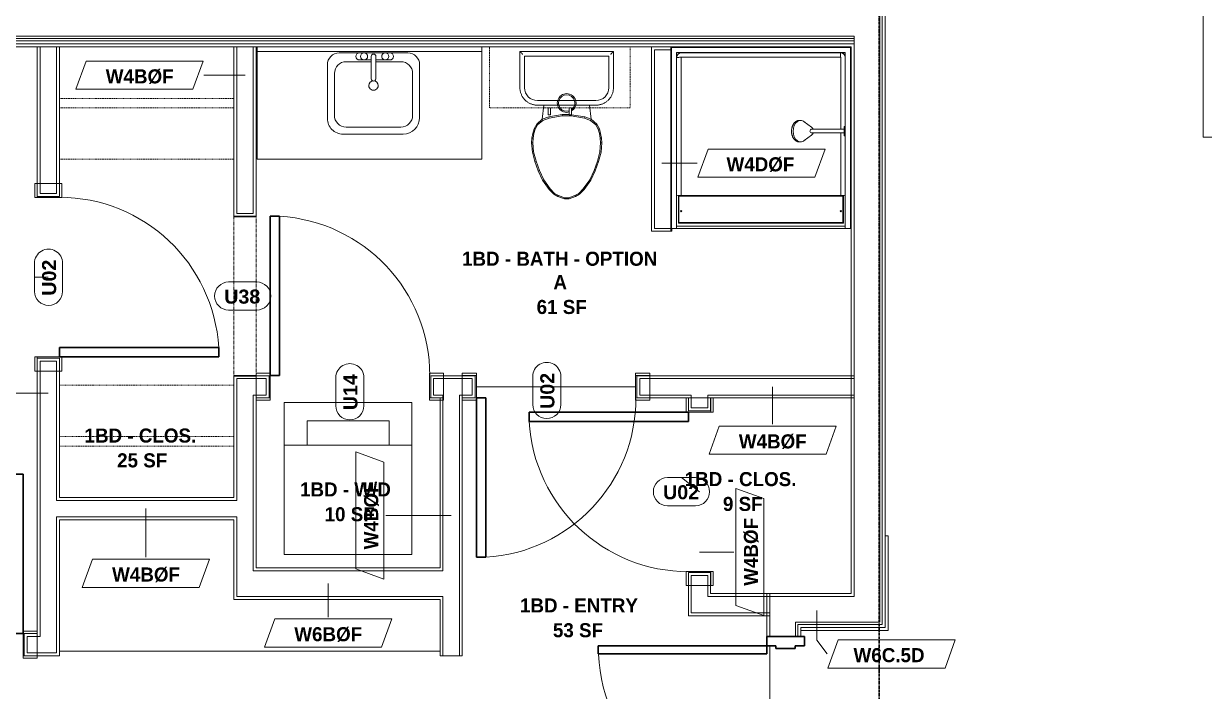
# Model space of a CAD drawing. Header units: inches. Extents: x -4058 to -1781, y 9814 to 12264.
# Drawn here: x -3663.9 to -3411.7, y 10696.2 to 10838.7 of the extents above; entities that cross this region are included whole.
import ezdxf

# ---------------------------------------------------------------- set-up
doc = ezdxf.new("R2010")
doc.units = ezdxf.units.IN
doc.header["$MEASUREMENT"] = 0
for name, pattern in [('Dash', [0.25, 0.125, -0.125]), ('Grid Line 1_2_', [0.875, 0.5, -0.125, 0.125, -0.125]), ('Overhead', [0.15625, 0.09375, -0.0625])]:
    doc.linetypes.add(name, pattern=pattern)
for name, color, linetype, lineweight in [('0-1', 7, 'Continuous', 5), ('0-2', 7, 'Continuous', 9), ('A-AREA-IDEN', 2, 'Continuous', 9), ('A-DETL-GENF', 92, 'Overhead', 9), ('A-DETL-MEDM', 33, 'Continuous', 30), ('A-DOOR-1', 7, 'Continuous', 9), ('A-DOOR-2', 10, 'Continuous', 30), ('A-DOOR-3', 31, 'Continuous', 9), ('A-DOOR-4', 31, 'Continuous', 30), ('A-DOOR-FRAM-2', 10, 'Continuous', 30), ('A-DOOR-IDEN', 31, 'Continuous', 9), ('A-FLOR-1', 7, 'Continuous', 9), ('A-FLOR-2', 192, 'Continuous', 9), ('A-WALL', 113, 'Continuous', 18), ('A-WALL-2', 250, 'Continuous', 18), ('A-WALL-3', 113, 'Continuous', 9), ('A-WALL-IDEN', 211, 'Continuous', 9), ('I-WALL-1', 7, 'Continuous', 9), ('P-SANR-FIXT', 6, 'Continuous', 9), ('Q-CASE', 31, 'Continuous', 9), ('Q-CASE-3', 31, 'Dash', 9), ('Q-CASE-HDLN', 31, 'Dash', 9), ('S-GRID-1', 1, 'Grid Line 1_2_', 30)]:
    doc.layers.add(name, color=color, linetype=linetype, lineweight=lineweight)
doc.styles.add('Arial_B', font='arialbd.ttf', dxfattribs={"height": 3})
doc.styles.add('Century Gothic_B_1', font='GOTHICB.TTF', dxfattribs={"height": 3})

# ---------------------------------------------------------------- blocks, each defined once
blk = doc.blocks.new('CTR - 1st Phase - Shell_rvt-1-UNIT PLANS - 1ST FLOOR')
at = {"layer": 'A-FLOR-1'}
for p, q in [((-3412.17, 10814.49), (-3412.17, 11122)), ((-3410.3, 10814.49), (-3412.17, 10814.49))]:
    blk.add_line(p, q, dxfattribs=at)
blk = doc.blocks.new('HOLLOW METAL - UNIT DOOR-2191978-UNIT PLANS - 1ST FLOOR')
at = {"layer": 'A-DOOR-1'}
blk.add_arc((18, 3.875), 36, 90, 180, dxfattribs=at)
at = {"layer": 'A-DOOR-2'}
for p, q in [((18, 39.875), (16.25, 39.875)), ((16.25, 39.875), (16.25, 3.875)), ((18, 3.875), (18, 39.875)), ((16.25, 3.875), (18, 3.875))]:
    blk.add_line(p, q, dxfattribs=at)
at = {"layer": 'A-DOOR-FRAM-2'}
for p, q in [((-18, 3.875), (-20, 3.875)), ((-20, 3.875), (-20, -4.125)), ((-18, 1.9375), (-18, 3.875)), ((18, 3.875), (18, 1.9375)), ((20, 3.875), (18, 3.875)), ((20, -4.125), (20, 3.875)), ((-17.375, 1.9375), (-18, 1.9375)), ((-17.375, -2.1875), (-17.375, 1.9375)), ((18, 1.9375), (17.375, 1.9375)), ((17.375, 1.9375), (17.375, -2.1875)), ((-18, -4.125), (-18, -2.1875)), ((-18, -2.1875), (-17.375, -2.1875)), ((17.375, -2.1875), (18, -2.1875)), ((18, -2.1875), (18, -4.125)), ((-20, -4.125), (-18, -4.125)), ((18, -4.125), (20, -4.125))]:
    blk.add_line(p, q, dxfattribs=at)
blk = doc.blocks.new('CTR - 1st Phase - Common Walls_rvt-1-UNIT PLANS - 1ST FLOOR')
at = {"layer": 'A-WALL-2'}
for p, q in [((-3481.17, 10959.31), (-3481.17, 10717.06)), ((-3480.67, 10959.31), (-3480.67, 10717.06)), ((-3487.3, 10836), (-3823.82, 10836)), ((-3487.3, 10835.5), (-3823.82, 10835.5)), ((-3487.3, 10836), (-3486.67, 10836)), ((-3487.3, 10835.5), (-3486.67, 10835.5)), ((-3486.67, 10836), (-3486.67, 10835.5)), ((-3486.67, 10836), (-3486.67, 10835.5)), ((-3486.67, 10835.5), (-3486.67, 10835)), ((-3486.67, 10835.5), (-3486.67, 10835)), ((-3487.3, 10835), (-3823.82, 10835)), ((-3487.3, 10834.38), (-3823.82, 10834.38)), ((-3487.3, 10835), (-3486.67, 10835)), ((-3487.3, 10834.38), (-3486.67, 10834.38)), ((-3486.67, 10835), (-3486.67, 10834.38)), ((-3486.67, 10835), (-3486.67, 10834.38)), ((-3486.67, 10834.38), (-3486.67, 10717.06)), ((-3486.67, 10717.06), (-3486.67, 10716.44)), ((-3481.17, 10717.06), (-3481.17, 10716.44)), ((-3480.67, 10717.06), (-3480.67, 10710.94)), ((-3504.67, 10716.44), (-3486.67, 10716.44)), ((-3504.67, 10710.94), (-3504.67, 10716.44)), ((-3481.17, 10716.44), (-3481.17, 10710.94)), ((-3504.67, 10709.81), (-3504.67, 10710.94)), ((-3504.67, 10709.81), (-3504.67, 10707.94)), ((-3499.17, 10710.94), (-3481.17, 10710.94)), ((-3499.17, 10710.44), (-3499.17, 10710.94)), ((-3499.17, 10709.81), (-3499.17, 10710.44)), ((-3499.17, 10709.81), (-3499.17, 10707.94)), ((-3498.67, 10710.44), (-3480.67, 10710.44)), ((-3498.67, 10709.81), (-3498.67, 10710.44)), ((-3498.67, 10709.81), (-3498.67, 10707.94)), ((-3480.67, 10710.94), (-3480.67, 10710.44))]:
    blk.add_line(p, q, dxfattribs=at)
at = {"layer": 'I-WALL-1'}
for p, q in [((-3480.05, 10717.06), (-3480.05, 10959.31)), ((-3823.82, 10833.75), (-3525.8, 10833.75)), ((-3487.3, 10795), (-3487.3, 10717.06)), ((-3479.42, 10729.41), (-3480.05, 10729.41)), ((-3480.05, 10729.41), (-3480.05, 10709.81)), ((-3479.42, 10709.81), (-3479.42, 10729.41)), ((-3487.3, 10717.06), (-3505.3, 10717.06)), ((-3505.3, 10717.06), (-3505.3, 10716.44)), ((-3480.05, 10710.44), (-3480.05, 10717.06)), ((-3505.3, 10716.44), (-3505.3, 10709.81)), ((-3505.3, 10709.81), (-3505.3, 10707.94)), ((-3498.05, 10709.81), (-3480.05, 10709.81)), ((-3498.05, 10707.94), (-3498.05, 10709.81)), ((-3480.05, 10709.81), (-3498.05, 10709.81)), ((-3498.05, 10709.81), (-3498.05, 10709.19)), ((-3498.05, 10709.19), (-3479.42, 10709.19)), ((-3480.05, 10709.81), (-3480.05, 10710.44)), ((-3479.42, 10709.19), (-3479.42, 10709.81))]:
    blk.add_line(p, q, dxfattribs=at)
at = {"layer": '0-2', "rotation": 89.99999999998808}
blk.add_blockref('HOLLOW METAL - UNIT DOOR-2191978-UNIT PLANS - 1ST FLOOR', (-3501.42, 10687.94), dxfattribs=at)
blk = doc.blocks.new('CTR - 1st Phase - Structure_rvt-1-UNIT PLANS - 1ST FLOOR')
at = {"layer": 'S-GRID-1'}
blk.add_line((-3481.32, 9814.03), (-3481.32, 12247.5), dxfattribs=at)
blk = doc.blocks.new('SWING - SINGLE - FLUSH - SWING - FLUSH - 2-10 x 6-8 - PRIVACY-4346067-UNIT PLANS - 1ST FLOOR')
at = {"layer": 'A-DOOR-3'}
for p, q in [((-17, 2.87), (-20, 2.87)), ((-20, 2.87), (-20, -2.38)), ((-17, -2.38), (-17, 2.87)), ((20, 2.87), (17, 2.87)), ((17, 2.87), (17, -2.38)), ((20, -2.38), (20, 2.87)), ((-20, -2.38), (-17, -2.38)), ((-17, -2.38), (-20, -2.38)), ((-20, -2.38), (-20, -2.88)), ((-17, -2.88), (-17, -2.38)), ((17, -2.38), (20, -2.38)), ((20, -2.38), (17, -2.38)), ((17, -2.38), (17, -2.88)), ((20, -2.88), (20, -2.38)), ((-20, -2.88), (-17, -2.88)), ((17, -2.88), (20, -2.88))]:
    blk.add_line(p, q, dxfattribs=at)
blk.add_arc((17, 2.37), 34.07, 93.3657, 180, dxfattribs=at)
at = {"layer": 'A-DOOR-4'}
for p, q in [((15, 2.37), (15, 36.38)), ((17, 36.38), (15, 36.38)), ((17, 2.37), (17, 36.38)), ((17, 2.37), (15, 2.37))]:
    blk.add_line(p, q, dxfattribs=at)
blk = doc.blocks.new('OD_CW_Closet - OD_CW_Closet-3890320-UNIT PLANS - 1ST FLOOR')
at = {"layer": 'Q-CASE-HDLN'}
for p, q in [((0.74, -24), (0.74, 0)), ((0.74, 0), (37.99, 0)), ((37.99, 0), (37.99, -24)), ((0.74, -11), (37.99, -11)), ((0.74, -13), (37.99, -13)), ((37.99, -24), (0.74, -24))]:
    blk.add_line(p, q, dxfattribs=at)
blk = doc.blocks.new('SWING - SINGLE - FLUSH - SWING - FLUSH - 2-10 x 6-8 - PRIVACY-4346066-UNIT PLANS - 1ST FLOOR')
at = {"layer": 'A-DOOR-3'}
for p, q in [((-17, 2.87), (-20, 2.87)), ((-20, 2.87), (-20, -2.38)), ((-17, -2.38), (-17, 2.87)), ((20, 2.87), (17, 2.87)), ((17, 2.87), (17, -2.38)), ((20, -2.38), (20, 2.87)), ((-20, -2.38), (-17, -2.38)), ((-17, -2.38), (-20, -2.38)), ((-20, -2.38), (-20, -2.88)), ((-17, -2.88), (-17, -2.38)), ((17, -2.38), (20, -2.38)), ((20, -2.38), (17, -2.38)), ((17, -2.38), (17, -2.88)), ((20, -2.88), (20, -2.38)), ((-20, -2.88), (-17, -2.88)), ((17, -2.88), (20, -2.88))]:
    blk.add_line(p, q, dxfattribs=at)
blk.add_arc((17, 2.37), 34.07, 93.3657, 180, dxfattribs=at)
at = {"layer": 'A-DOOR-4'}
for p, q in [((15, 2.37), (15, 36.38)), ((17, 36.38), (15, 36.38)), ((17, 2.37), (17, 36.38)), ((17, 2.37), (15, 2.37))]:
    blk.add_line(p, q, dxfattribs=at)
blk = doc.blocks.new('Stacked Washer and Dryer - 26_x25_ - Private-3627842-UNIT PLANS - 1ST FLOOR')
at = {"layer": 'P-SANR-FIXT'}
for p, q in [((0, 13.625), (32.4375, 13.625)), ((0, 13.625), (0, -13.625)), ((23.34375, -13.625), (23.34375, 13.625)), ((32.4375, 13.625), (32.4375, -13.625)), ((28.53125, 8.75), (23.34375, 8.75)), ((28.53125, -8.75), (28.53125, 8.75)), ((23.34375, -8.75), (28.53125, -8.75)), ((32.4375, -13.625), (0, -13.625))]:
    blk.add_line(p, q, dxfattribs=at)
blk = doc.blocks.new('Door-Opening - CLEAR OPENING - 34_ x 80_-3928388-UNIT PLANS - 1ST FLOOR')
at = {"layer": 'A-DETL-GENF'}
for p, q in [((16.68, 2.37), (-17.32, 2.37)), ((-17.32, -2.38), (16.68, -2.38))]:
    blk.add_line(p, q, dxfattribs=at)
at = {"layer": 'A-DETL-MEDM'}
for p, q in [((-17.32, 2.37), (-17.32, -2.38)), ((16.68, -2.38), (16.68, 2.37))]:
    blk.add_line(p, q, dxfattribs=at)
blk = doc.blocks.new('M_Sink Vanity-Square - 500 x 440mm-1372835-UNIT PLANS - 1ST FLOOR')
at = {"layer": 'P-SANR-FIXT'}
for p, q in [((-5.72, 10.23), (7.14, 10.23)), ((-5.22, 8.73), (6.46, 8.73)), ((-9.22, -4.59), (-9.22, 6.73)), ((-7.72, -2.72), (-7.72, 6.23)), ((8.96, 6.23), (8.96, -2.72)), ((10.46, 6.91), (10.46, -4.59)), ((0.12, -6.33), (0.12, -1.59)), ((1.12, -6.33), (1.12, -1.59)), ((7.96, -7.09), (-6.72, -7.09)), ((0.12, -5.22), (-5.22, -5.22)), ((-2.88, -5.59), (0.12, -5.59)), ((3.62, -7.09), (-2.88, -7.09)), ((6.46, -5.22), (1.12, -5.22)), ((1.12, -5.59), (3.62, -5.59))]:
    blk.add_line(p, q, dxfattribs=at)
for centre, radius, start, end in [((-5.72, 6.73), 3.5, 90, 180), ((7.14, 6.91), 3.32, 360, 90), ((-5.22, 6.23), 2.5, 90, 180), ((6.46, 6.23), 2.5, 360, 90), ((0.62, -0.13), 1, 360, 180), ((0.62, -0.13), 1, 180, 0), ((0.62, -1.59), 0.5, 360, 180), ((-6.72, -4.59), 2.5, 180, 270), ((-5.22, -2.72), 2.5, 180, 270), ((6.46, -2.72), 2.5, 270, 360), ((7.96, -4.59), 2.5, 270, 0), ((-2.88, -6.34), 0.75, 90, 270), ((-1.88, -6.34), 0.75, 360, 180), ((-1.88, -6.34), 0.75, 180, 0), ((0.62, -6.33), 0.5, 180, 0), ((2.62, -6.34), 0.75, 0, 180), ((2.62, -6.34), 0.75, 180, 0), ((3.62, -6.34), 0.75, 270, 90)]:
    blk.add_arc(centre, radius, start, end, dxfattribs=at)
blk = doc.blocks.new('Toilet-Domestic-3D - Toilet-Domestic-3D-1352612-UNIT PLANS - 1ST FLOOR')
at = {"layer": 'P-SANR-FIXT'}
for p, q in [((-9.98, 19.48), (-9.98, 11.75)), ((9.98, 19.48), (-9.98, 19.48)), ((-9.86, 19.36), (-9.98, 19.48)), ((9, 18.5), (-9, 18.5)), ((-9, 18.5), (-9, 11.75)), ((-9, 18.5), (-9, 11.75)), ((9, 18.5), (-9, 18.5)), ((9, 11.75), (9, 18.5)), ((9, 11.75), (9, 18.5)), ((9.98, 19.48), (9.86, 19.36)), ((9.98, 11.75), (9.98, 19.48)), ((-6.25, 9), (6.25, 9)), ((-6.25, 9), (6.25, 9)), ((-6.25, 8.02), (6.25, 8.02)), ((-4.86, 8.02), (-5.21, 5)), ((5.21, 5), (4.86, 8.02)), ((-3.84, 5.5), (-5.21, 5)), ((-3.77, 5.26), (-5.08, 4.78)), ((-1, 6), (-3.84, 5.5)), ((-3.84, 5.5), (-3.77, 5.26)), ((-0.98, 5.75), (-3.77, 5.26)), ((-1, 6), (-0.98, 5.75)), ((0.56, 6), (-1, 6)), ((0.98, 5.75), (-0.98, 5.75)), ((1, 5.98), (0.98, 5.75)), ((3.77, 5.26), (0.98, 5.75)), ((3.84, 5.5), (1.05, 5.99)), ((3.84, 5.5), (3.77, 5.26)), ((5.08, 4.78), (3.77, 5.26)), ((5.21, 5), (3.84, 5.5)), ((-6.97, 3), (-7.24, 2)), ((-6.73, 2.9), (-6.99, 1.95)), ((-6.4, 4), (-6.97, 3)), ((-6.97, 3), (-6.73, 2.9)), ((-6.21, 3.84), (-6.73, 2.9)), ((-5.21, 5), (-6.4, 4)), ((-6.21, 3.84), (-6.4, 4)), ((-5.08, 4.78), (-6.21, 3.84)), ((-5.21, 5), (-5.08, 4.78)), ((5.21, 5), (5.08, 4.78)), ((6.21, 3.84), (5.08, 4.78)), ((6.4, 4), (5.21, 5)), ((6.4, 4), (6.21, 3.84)), ((6.73, 2.9), (6.21, 3.84)), ((6.97, 3), (6.4, 4)), ((6.97, 3), (6.73, 2.9)), ((6.99, 1.95), (6.73, 2.9)), ((7.24, 2), (6.97, 3)), ((-7.41, 1), (-7.5, 0)), ((-7.24, 2), (-7.41, 1)), ((-7.41, 1), (-7.16, 0.96)), ((-7.16, 0.96), (-7.25, 0)), ((-7.24, 2), (-6.99, 1.95)), ((-6.99, 1.95), (-7.16, 0.96)), ((7.24, 2), (6.99, 1.95)), ((7.16, 0.96), (6.99, 1.95)), ((7.41, 1), (7.16, 0.96)), ((7.25, 0), (7.16, 0.96)), ((7.41, 1), (7.24, 2)), ((7.5, 0), (7.25, 0)), ((7.5, 0), (7.41, 1)), ((-7.5, 0), (-7.25, 0)), ((-7.5, 0), (-7.33, -1.99)), ((-7.33, -1.99), (-7.08, -1.95)), ((-7.33, -1.99), (-6.79, -4)), ((-7.25, 0), (-7.08, -1.95)), ((-7.08, -1.95), (-6.55, -3.92)), ((6.55, -3.92), (7.08, -1.95)), ((6.79, -4), (7.33, -1.99)), ((7.08, -1.95), (7.25, 0)), ((7.33, -1.99), (7.08, -1.95)), ((7.33, -1.99), (7.5, 0)), ((-6.79, -4), (-6.55, -3.92)), ((-6.79, -4), (-6.06, -6)), ((-6.55, -3.92), (-5.83, -5.9)), ((5.83, -5.9), (6.55, -3.92)), ((6.06, -6), (6.79, -4)), ((6.79, -4), (6.55, -3.92)), ((-6.06, -6), (-5.83, -5.9)), ((-6.06, -6), (-5.13, -8)), ((-5.83, -5.9), (-4.91, -7.88)), ((4.91, -7.88), (5.83, -5.9)), ((5.13, -8), (6.06, -6)), ((6.06, -6), (5.83, -5.9)), ((-5.13, -8), (-4.91, -7.88)), ((-5.13, -8), (-3.74, -10)), ((-4.91, -7.88), (-3.55, -9.84)), ((-3.74, -10), (-3.55, -9.84)), ((-3.74, -10), (-2.74, -11)), ((-3.55, -9.84), (-2.59, -10.8)), ((2.59, -10.8), (3.55, -9.84)), ((2.74, -11), (3.74, -10)), ((3.55, -9.84), (4.91, -7.88)), ((3.74, -10), (3.55, -9.84)), ((3.74, -10), (5.13, -8)), ((5.13, -8), (4.91, -7.88)), ((-2.74, -11), (-2.59, -10.8)), ((-2.74, -11), (-1.87, -11.5)), ((-2.59, -10.8), (-1.77, -11.27)), ((-1.87, -11.5), (-1.77, -11.27)), ((-1.87, -11.5), (-0.5, -12)), ((-1.77, -11.27), (-0.46, -11.75)), ((-0.5, -12), (-0.46, -11.75)), ((-0.5, -12), (0.5, -12)), ((-0.46, -11.75), (0.46, -11.75)), ((0.46, -11.75), (1.77, -11.27)), ((0.5, -12), (0.46, -11.75)), ((0.5, -12), (1.87, -11.5)), ((1.77, -11.27), (2.59, -10.8)), ((1.87, -11.5), (1.77, -11.27)), ((1.87, -11.5), (2.74, -11)), ((2.74, -11), (2.59, -10.8))]:
    blk.add_line(p, q, dxfattribs=at)
at = {"layer": 'P-SANR-FIXT', "flags": 128}
for points in [[(-9.98, 11.75), (-9.97, 11.6), (-9.97, 11.45), (-9.95, 11.3), (-9.93, 11.16), (-9.9, 11.01), (-9.87, 10.86), (-9.83, 10.72), (-9.79, 10.58), (-9.74, 10.44), (-9.68, 10.3), (-9.62, 10.16), (-9.56, 10.03), (-9.48, 9.9), (-9.41, 9.77), (-9.33, 9.65), (-9.24, 9.52), (-9.15, 9.41), (-9.05, 9.29), (-8.95, 9.18), (-8.85, 9.08), (-8.74, 8.97), (-8.62, 8.88), (-8.51, 8.78), (-8.39, 8.7), (-8.26, 8.61), (-8.14, 8.54), (-8.01, 8.46), (-7.87, 8.4), (-7.74, 8.33), (-7.6, 8.28), (-7.46, 8.22), (-7.32, 8.18), (-7.17, 8.14), (-7.03, 8.11), (-6.88, 8.08), (-6.74, 8.05), (-6.59, 8.04), (-6.44, 8.03), (-6.29, 8.02), (-6.25, 8.02)], [(6.25, 8.02), (6.4, 8.03), (6.55, 8.03), (6.7, 8.05), (6.84, 8.07), (6.99, 8.1), (7.14, 8.13), (7.28, 8.17), (7.42, 8.21), (7.56, 8.26), (7.7, 8.32), (7.84, 8.38), (7.97, 8.44), (8.1, 8.52), (8.23, 8.59), (8.35, 8.67), (8.48, 8.76), (8.59, 8.85), (8.71, 8.95), (8.82, 9.05), (8.92, 9.15), (9.03, 9.26), (9.12, 9.38), (9.22, 9.49), (9.3, 9.61), (9.39, 9.74), (9.46, 9.86), (9.54, 9.99), (9.6, 10.13), (9.67, 10.26), (9.72, 10.4), (9.78, 10.54), (9.82, 10.68), (9.86, 10.83), (9.89, 10.97), (9.92, 11.12), (9.95, 11.26), (9.96, 11.41), (9.97, 11.56), (9.98, 11.71), (9.98, 11.75)]]:
    blk.add_lwpolyline(points, dxfattribs=at)
at = {"layer": 'P-SANR-FIXT'}
for centre, radius, start, end in [((-6.25, 11.75), 2.75, 180, 270), ((-6.25, 11.75), 2.75, 180, 270), ((0, 8.48), 2, 360, 286.863), ((0, 8.48), 1.75, 360, 289.017), ((6.25, 11.75), 2.75, 270, 360), ((6.25, 11.75), 2.75, 270, 360), ((0, 8.48), 2, 302.0714, 360), ((0, 8.48), 1.75, 308.7554, 360)]:
    blk.add_arc(centre, radius, start, end, dxfattribs=at)
for points in [[(-9.98, 19.48), (-9.98, 19.48), (-9.98, 19.48), (-9.98, 19.48)], [(9.98, 19.48), (9.98, 19.48), (9.98, 19.48), (9.98, 19.48)]]:
    blk.add_open_spline(points, degree=3, dxfattribs=at)
for points, knots in [([(-9.37, 18.87), (-9.41, 18.91), (-9.47, 18.97), (-9.55, 19.05), (-9.6, 19.1), (-9.66, 19.16), (-9.71, 19.21), (-9.75, 19.25), (-9.78, 19.28), (-9.8, 19.3), (-9.82, 19.32), (-9.85, 19.35), (-9.86, 19.36), (-9.86, 19.36)], [0, 0, 0, 0, 0.166667, 0.25, 0.333333, 0.416667, 0.5, 0.583333, 0.666667, 0.708333, 0.75, 0.833333, 1, 1, 1, 1]), ([(9.86, 19.36), (9.86, 19.36), (9.85, 19.35), (9.82, 19.32), (9.8, 19.3), (9.78, 19.28), (9.75, 19.25), (9.71, 19.21), (9.66, 19.16), (9.6, 19.1), (9.55, 19.05), (9.47, 18.97), (9.41, 18.91), (9.37, 18.87)], [-1, -1, -1, -1, -0.833333, -0.75, -0.708333, -0.666667, -0.583333, -0.5, -0.416667, -0.333333, -0.25, -0.166667, 0, 0, 0, 0])]:
    blk.add_open_spline(points, degree=3, knots=knots, dxfattribs=at)
blk = doc.blocks.new('Bath Vanity - Bath Vanity 48_-3150017-UNIT PLANS - 1ST FLOOR')
at = {"layer": 'Q-CASE'}
for p, q in [((24.74, 24), (-23.26, 24)), ((-23.26, 24), (-23.26, 1)), ((24.74, 1), (24.74, 24))]:
    blk.add_line(p, q, dxfattribs=at)
blk = doc.blocks.new('BATHROOM MIRROR - BATHROOM MIRROR 48_-3123886-UNIT PLANS - 1ST FLOOR')
at = {"layer": 'Q-CASE'}
for p, q in [((-23.26, -23), (24.74, -23)), ((-23.26, -23), (-23.26, -24)), ((24.74, -24), (-23.26, -24)), ((24.74, -24), (24.74, -23))]:
    blk.add_line(p, q, dxfattribs=at)
blk = doc.blocks.new('300 Series Wall Hung Cabinet_326 - 30_-2909953-UNIT PLANS - 1ST FLOOR')
at = {"layer": 'Q-CASE'}
for p, q in [((-2.01, 14.69), (-2.5, 14.69)), ((-2.5, 14.69), (-2.5, 13.19)), ((-2.01, 13.19), (-2.5, 13.19)), ((-2.01, 13.19), (-2.01, 14.69)), ((2.49, 14.69), (2, 14.69)), ((2, 14.69), (2, 13.19)), ((2.49, 13.19), (2, 13.19)), ((2.49, 13.19), (2.49, 14.69))]:
    blk.add_line(p, q, dxfattribs=at)
at = {"layer": 'Q-CASE-3'}
for p, q in [((-15, 0.19), (-15, 13.19)), ((-15, 13.19), (15, 13.19)), ((15, 13.19), (15, 0.19)), ((15, 0.19), (-15, 0.19))]:
    blk.add_line(p, q, dxfattribs=at)
blk = doc.blocks.new('SWING - SINGLE - FLUSH - SWING - FLUSH - 2-10 x 6-8 - PASSAGE-4346082-UNIT PLANS - 1ST FLOOR')
at = {"layer": 'A-DOOR-3'}
for p, q in [((-20, 2.37), (-20, 2.87)), ((-20, 2.87), (-17, 2.87)), ((-17, 2.87), (-17, 2.37)), ((17, 2.37), (17, 2.87)), ((17, 2.87), (20, 2.87)), ((20, 2.87), (20, 2.37)), ((-20, 2.37), (-17, 2.37)), ((-20, -2.88), (-20, 2.37)), ((-17, 2.37), (-20, 2.37)), ((-17, 2.37), (-17, -2.88)), ((17, 2.37), (20, 2.37)), ((17, -2.88), (17, 2.37)), ((20, 2.37), (17, 2.37)), ((20, 2.37), (20, -2.38)), ((-17, -2.88), (-20, -2.88)), ((20, -2.88), (17, -2.88))]:
    blk.add_line(p, q, dxfattribs=at)
blk.add_arc((17, -2.38), 34.07, 180, 266.6343, dxfattribs=at)
at = {"layer": 'A-DOOR-4'}
for p, q in [((15, -2.38), (15, -36.38)), ((17, -2.38), (15, -2.38)), ((17, -2.38), (17, -36.38)), ((17, -36.38), (15, -36.38))]:
    blk.add_line(p, q, dxfattribs=at)
blk = doc.blocks.new('Casework 1 - Casework 1-3919651-UNIT PLANS - 1ST FLOOR')
at = {"layer": 'Q-CASE'}
blk.add_line((-3656.3, 10704.81), (-3575.05, 10704.81), dxfattribs=at)
blk = doc.blocks.new('The Shower - The Shower-V71-UNIT PLANS - 1ST FLOOR')
at = {"layer": 'P-SANR-FIXT'}
for p, q in [((0, -0.5), (38.5, -0.5)), ((0, -39.25), (0, -0.5)), ((0.12, -39.25), (0.12, -0.63)), ((0.12, -0.63), (38.38, -0.63)), ((1.25, -39.25), (1.25, -1.75)), ((1.25, -1.75), (37.25, -1.75)), ((1.3, -2.43), (1.28, -2.51)), ((1.42, -2.2), (1.4, -2.23)), ((1.58, -2.01), (1.51, -2.08)), ((1.73, -1.9), (1.7, -1.92)), ((2.01, -1.78), (1.93, -1.8)), ((36.25, -1.77), (2.25, -1.77)), ((36.25, -1.77), (36.25, -1.75)), ((36.57, -1.8), (36.49, -1.78)), ((36.8, -1.92), (36.77, -1.9)), ((36.99, -2.08), (36.92, -2.01)), ((37.1, -2.23), (37.08, -2.2)), ((37.22, -2.51), (37.2, -2.43)), ((37.25, -1.75), (37.25, -17.52)), ((38.38, -0.63), (38.38, -39.25)), ((38.5, -0.5), (38.5, -39.25)), ((2.2, -32.27), (2.2, -2.75)), ((36.25, -2.7), (2.25, -2.7)), ((36.3, -18.11), (36.3, -2.75)), ((36.3, -32.27), (36.3, -18.89)), ((37.25, -19.48), (37.25, -39.25)), ((1.62, -32.27), (1.62, -38.13)), ((36.75, -32.38), (1.75, -32.38)), ((1.75, -32.38), (1.75, -38)), ((2.2, -32.27), (36.3, -32.27)), ((36.75, -38), (36.75, -32.38)), ((36.88, -38.13), (36.88, -32.27)), ((0.12, -39.25), (0, -39.25)), ((0.12, -39.25), (1.25, -39.25)), ((1.25, -38.75), (37.25, -38.75)), ((1.25, -39.25), (1.25, -38.75)), ((37.25, -39.25), (1.25, -39.25)), ((1.62, -38.13), (36.88, -38.13)), ((1.75, -38), (36.75, -38)), ((37.25, -38.75), (37.25, -39.25)), ((37.25, -39.25), (38.38, -39.25)), ((38.5, -39.25), (38.38, -39.25))]:
    blk.add_line(p, q, dxfattribs=at)
for centre, radius, start, end in [((2.25, -2.75), 1, 90, 180), ((36.25, -2.75), 1, 0, 90), ((2.2, -35.56), 0.125, 0, 180), ((2.2, -35.56), 0.125, 180, 0), ((36.3, -35.56), 0.125, 0, 180), ((36.3, -35.56), 0.125, 180, 0)]:
    blk.add_arc(centre, radius, start, end, dxfattribs=at)
for centre, major_axis, start_param, end_param in [((2.2, -32.28), (0.95, 0), 1.570796, 3.141593), ((36.3, -32.28), (-0.95, 0), 3.141593, 4.712389)]:
    blk.add_ellipse(centre, major_axis=major_axis, ratio=0.019505, start_param=start_param, end_param=end_param, dxfattribs=at)
for points, knots in [([(2.25, -1.77), (2.19, -1.77), (2.06, -1.78), (1.8, -1.86), (1.53, -2.04), (1.34, -2.32), (1.26, -2.57), (1.25, -2.7), (1.25, -2.77)], [-0.001856, -0.001856, -0.001856, -0.001856, 0.123376, 0.248608, 0.499072, 0.749536, 0.874768, 1, 1, 1, 1]), ([(1.38, -2.25), (1.41, -2.21), (1.47, -2.12), (1.55, -2.04), (1.59, -2)], [-0.666048, -0.666048, -0.666048, -0.666048, -0.5714286, -0.4597287, -0.4597287, -0.4597287, -0.4597287]), ([(1.75, -1.88), (1.77, -1.87), (1.86, -1.82), (2.03, -1.77), (2.17, -1.75), (2.25, -1.75)], [-0.332096, -0.332096, -0.332096, -0.332096, -0.2857143, -0.1428571, 0, 0, 0, 0]), ([(36.25, -1.75), (36.31, -1.75), (36.42, -1.76), (36.59, -1.8), (36.7, -1.85), (36.75, -1.88)], [-1, -1, -1, -1, -0.8928571, -0.7857143, -0.6665409, -0.6665409, -0.6665409, -0.6665409]), ([(37.25, -2.77), (37.25, -2.7), (37.24, -2.57), (37.16, -2.32), (36.98, -2.04), (36.7, -1.86), (36.45, -1.78), (36.32, -1.77), (36.25, -1.77)], [-0.001856, -0.001856, -0.001856, -0.001856, 0.123376, 0.248608, 0.499072, 0.749536, 0.874768, 1, 1, 1, 1]), ([(36.75, -1.88), (36.79, -1.91), (36.89, -1.97), (36.97, -2.05), (37.01, -2.11)], [-0.666048, -0.666048, -0.666048, -0.666048, -0.5714286, -0.4462442, -0.4462442, -0.4462442, -0.4462442]), ([(37.12, -2.25), (37.13, -2.27), (37.16, -2.33), (37.18, -2.38), (37.19, -2.42)], [-0.332096, -0.332096, -0.332096, -0.332096, -0.2857143, -0.2167295, -0.2167295, -0.2167295, -0.2167295]), ([(2.25, -2.7), (2.24, -2.7), (2.24, -2.7), (2.23, -2.7), (2.22, -2.71), (2.22, -2.71), (2.21, -2.72), (2.21, -2.73), (2.2, -2.74), (2.2, -2.74), (2.2, -2.75), (2.2, -2.75)], [-1, -1, -1, -1, -0.833333, -0.75, -0.666667, -0.583333, -0.416667, -0.333333, -0.208333, -0.083333, 0, 0, 0, 0]), ([(36.3, -2.75), (36.3, -2.74), (36.3, -2.74), (36.3, -2.73), (36.29, -2.72), (36.29, -2.72), (36.28, -2.71), (36.27, -2.71), (36.26, -2.7), (36.26, -2.7), (36.25, -2.7), (36.25, -2.7)], [-1, -1, -1, -1, -0.833333, -0.75, -0.666667, -0.583333, -0.416667, -0.333333, -0.208333, -0.083333, 0, 0, 0, 0])]:
    blk.add_open_spline(points, degree=3, knots=knots, dxfattribs=at)
for points in [[(1.35, -2.32), (1.36, -2.3), (1.37, -2.27), (1.38, -2.25)], [(1.63, -1.97), (1.67, -1.94), (1.71, -1.91), (1.75, -1.88)], [(36.25, -2.7), (36.25, -2.62), (36.25, -2.45), (36.25, -2.22), (36.25, -2.03), (36.25, -1.88), (36.25, -1.82), (36.25, -1.8)], [(37.05, -2.15), (37.07, -2.18), (37.09, -2.21), (37.12, -2.25)], [(1.25, -2.75), (1.25, -2.74), (1.25, -2.72), (1.25, -2.71)], [(2.2, -2.75), (2.12, -2.75), (1.95, -2.75), (1.72, -2.75), (1.52, -2.76), (1.37, -2.76), (1.27, -2.76), (1.25, -2.77), (1.25, -2.77)], [(37.25, -2.67), (37.25, -2.7), (37.25, -2.72), (37.25, -2.75)]]:
    blk.add_open_spline(points, degree=3, dxfattribs=at)
blk = doc.blocks.new('Shower Head - Shower Head-3260035-UNIT PLANS - 1ST FLOOR')
at = {"layer": 'P-SANR-FIXT'}
for p, q in [((-2.28, 9.81), (-2.28, 9.54)), ((-2.02, 8.78), (-0.84, 7.19)), ((0.84, 7.19), (2.02, 8.78)), ((2.28, 9.54), (2.28, 9.81)), ((-0.39, 7.27), (-0.39, 6.01)), ((0.39, 6.01), (0.39, 7.27)), ((-0.98, 0.26), (-0.98, 0)), ((-0.98, 0.26), (0.98, 0.26)), ((-0.39, 1), (-0.39, 0.26)), ((0.39, 0.26), (0.39, 1)), ((0.98, 0), (0.98, 0.26)), ((0.98, 0), (-0.98, 0))]:
    blk.add_line(p, q, dxfattribs=at)
at = {"layer": 'P-SANR-FIXT', "flags": 128}
for points in [[(0, 11.49), (-0.09, 11.49), (-0.18, 11.48), (-0.27, 11.48), (-0.35, 11.47), (-0.44, 11.46), (-0.53, 11.44), (-0.62, 11.43), (-0.7, 11.41), (-0.79, 11.39), (-0.87, 11.36), (-0.95, 11.34), (-1.03, 11.31), (-1.11, 11.28), (-1.19, 11.25), (-1.26, 11.21), (-1.34, 11.17), (-1.41, 11.13), (-1.48, 11.09), (-1.55, 11.05), (-1.61, 11), (-1.68, 10.95), (-1.74, 10.9), (-1.8, 10.85), (-1.85, 10.8), (-1.9, 10.74), (-1.95, 10.69), (-2, 10.63), (-2.04, 10.57), (-2.08, 10.51), (-2.12, 10.44), (-2.15, 10.38), (-2.18, 10.31), (-2.21, 10.25), (-2.23, 10.18), (-2.25, 10.11), (-2.26, 10.04), (-2.27, 9.97), (-2.28, 9.9), (-2.28, 9.83), (-2.28, 9.81)], [(2.28, 9.81), (2.28, 9.88), (2.28, 9.95), (2.27, 10.02), (2.25, 10.09), (2.24, 10.16), (2.21, 10.23), (2.19, 10.3), (2.16, 10.36), (2.13, 10.43), (2.09, 10.49), (2.05, 10.55), (2.01, 10.61), (1.97, 10.67), (1.92, 10.73), (1.86, 10.79), (1.81, 10.84), (1.75, 10.89), (1.69, 10.94), (1.63, 10.99), (1.57, 11.04), (1.5, 11.08), (1.43, 11.12), (1.36, 11.16), (1.28, 11.2), (1.21, 11.24), (1.13, 11.27), (1.05, 11.3), (0.97, 11.33), (0.89, 11.36), (0.81, 11.38), (0.72, 11.4), (0.64, 11.42), (0.55, 11.44), (0.47, 11.45), (0.38, 11.46), (0.29, 11.47), (0.2, 11.48), (0.11, 11.49), (0.02, 11.49), (0, 11.49)], [(-0.84, 7.19), (-0.81, 7.16), (-0.79, 7.13), (-0.76, 7.1), (-0.73, 7.08), (-0.7, 7.05), (-0.68, 7.03), (-0.65, 7.01), (-0.62, 6.98), (-0.59, 6.97), (-0.56, 6.95), (-0.53, 6.93), (-0.49, 6.91), (-0.46, 6.9), (-0.43, 6.89), (-0.4, 6.87)], [(-0.39, 6.01), (-0.39, 5.81), (-0.39, 5.6), (-0.39, 5.38), (-0.39, 5.15), (-0.39, 4.92), (-0.39, 4.68), (-0.39, 4.43), (-0.39, 4.18), (-0.39, 3.93), (-0.39, 3.67), (-0.39, 3.4), (-0.39, 3.13), (-0.39, 2.86), (-0.39, 2.59), (-0.39, 2.31), (-0.39, 2.03), (-0.39, 1.75), (-0.39, 1.46), (-0.39, 1.18), (-0.39, 1)], [(0.39, 6.87), (0.43, 6.88), (0.46, 6.9), (0.49, 6.91), (0.52, 6.93), (0.55, 6.94), (0.58, 6.96), (0.61, 6.98), (0.64, 7), (0.67, 7.03), (0.7, 7.05), (0.73, 7.07), (0.76, 7.1), (0.78, 7.13), (0.81, 7.16), (0.83, 7.19), (0.84, 7.19)], [(0.39, 1), (0.39, 1.29), (0.39, 1.57), (0.39, 1.85), (0.39, 2.13), (0.39, 2.41), (0.39, 2.69), (0.39, 2.96), (0.39, 3.23), (0.39, 3.5), (0.39, 3.76), (0.39, 4.02), (0.39, 4.27), (0.39, 4.52), (0.39, 4.77), (0.39, 5), (0.39, 5.23), (0.39, 5.46), (0.39, 5.67), (0.39, 5.88), (0.39, 6.01)]]:
    blk.add_lwpolyline(points, dxfattribs=at)
at = {"layer": 'P-SANR-FIXT'}
for centre, major_axis, start_param, end_param in [((0, 9.54), (-2.28, 0), 4.712389, 6.956384), ((0, 9.54), (2.28, 0), 5.609987, 7.853982), ((0, 7.27), (-0.394, 0), 4.712389, 6.283185), ((0, 7.27), (0.394, 0), 0, 1.570796)]:
    blk.add_ellipse(centre, major_axis=major_axis, ratio=0.707107, start_param=start_param, end_param=end_param, dxfattribs=at)
blk = doc.blocks.new('Wall Tag - Arch Wall-3956453-UNIT PLANS - 1ST FLOOR')
at = {"layer": 'A-WALL-IDEN'}
for p, q in [((-0.3561, 0.0937), (-0.4244, -0.0937)), ((0.4244, 0.0937), (-0.3561, 0.0937)), ((0.3561, -0.0937), (0.4244, 0.0937)), ((-0.4244, -0.0937), (0.3561, -0.0937))]:
    blk.add_line(p, q, dxfattribs=at)
blk = doc.blocks.new('Door Tag - Type Mark-2601225-UNIT PLANS - 1ST FLOOR')
at = {"layer": 'A-DOOR-IDEN'}
for p, q in [((0.09375, 0.09375), (-0.09375, 0.09375)), ((-0.09375, -0.09375), (0.09375, -0.09375))]:
    blk.add_line(p, q, dxfattribs=at)
for centre, start, end in [((-0.09375, 0), 90, 270), ((0.09375, 0), 270, 90)]:
    blk.add_arc(centre, 0.09375, start, end, dxfattribs=at)

msp = doc.modelspace()

# ---------------------------------------------------------------- block references
at = {"layer": '0-1'}
msp.add_blockref('CTR - 1st Phase - Shell_rvt-1-UNIT PLANS - 1ST FLOOR', (0, 0), dxfattribs=at)

# ---------------------------------------------------------------- next in the draw order: linework, layer by layer
at = {"layer": 'A-DOOR-IDEN'}
for p, q in [((-3658.67, 10784.56), (-3661.61, 10784.56)), ((-3519.67, 10738.81), (-3523.52, 10741.81))]:
    msp.add_line(p, q, dxfattribs=at)
at = {"layer": 'A-FLOR-2'}
for p, q in [((-3567.3, 10761.19), (-3533.3, 10761.19)), ((-3533.3, 10761.19), (-3567.3, 10761.19)), ((-3504.67, 10669.94), (-3504.67, 10705.94))]:
    msp.add_line(p, q, dxfattribs=at)
at = {"layer": 'A-WALL'}
for p, q in [((-3660.42, 10833.75), (-3660.42, 10802.44)), ((-3656.92, 10802.44), (-3656.92, 10833.75)), ((-3618.42, 10833.75), (-3618.42, 10798.19)), ((-3614.92, 10798.19), (-3614.92, 10833.75)), ((-3529.3, 10795), (-3529.3, 10833.13)), ((-3525.8, 10833.13), (-3529.3, 10833.13)), ((-3660.42, 10802.44), (-3656.92, 10802.44)), ((-3618.42, 10798.19), (-3614.92, 10798.19)), ((-3529.3, 10795), (-3525.8, 10795)), ((-3525.8, 10795), (-3525.8, 10794.38)), ((-3660.42, 10766.69), (-3660.42, 10707.94)), ((-3656.92, 10766.69), (-3660.42, 10766.69)), ((-3656.92, 10736.94), (-3656.92, 10766.69)), ((-3612.17, 10762.94), (-3618.42, 10762.94)), ((-3618.42, 10762.94), (-3618.42, 10736.94)), ((-3612.17, 10759.44), (-3612.17, 10762.94)), ((-3568.17, 10762.94), (-3576.42, 10762.94)), ((-3576.42, 10762.94), (-3576.42, 10759.44)), ((-3568.17, 10759.44), (-3568.17, 10762.94)), ((-3486.67, 10762.94), (-3532.42, 10762.94)), ((-3532.42, 10762.94), (-3532.42, 10759.44)), ((-3612.17, 10759.44), (-3614.92, 10759.44)), ((-3614.92, 10721.94), (-3614.92, 10759.44)), ((-3576.42, 10759.44), (-3574.42, 10759.44)), ((-3574.42, 10721.94), (-3574.42, 10759.44)), ((-3570.92, 10759.44), (-3568.17, 10759.44)), ((-3570.92, 10703.81), (-3570.92, 10759.44)), ((-3532.42, 10759.44), (-3521.42, 10759.44)), ((-3521.42, 10759.44), (-3521.42, 10756.69)), ((-3517.92, 10759.44), (-3486.67, 10759.44)), ((-3517.92, 10756.69), (-3517.92, 10759.44)), ((-3521.42, 10756.69), (-3517.92, 10756.69)), ((-3618.42, 10736.94), (-3656.92, 10736.94)), ((-3656.92, 10704.44), (-3656.92, 10733.44)), ((-3656.92, 10733.44), (-3618.42, 10733.44)), ((-3618.42, 10733.44), (-3618.42, 10716.44)), ((-3614.92, 10721.94), (-3574.42, 10721.94)), ((-3521.42, 10720.94), (-3521.42, 10712.94)), ((-3517.92, 10720.94), (-3521.42, 10720.94)), ((-3517.92, 10716.44), (-3517.92, 10720.94)), ((-3618.42, 10716.44), (-3574.42, 10716.44)), ((-3574.42, 10703.81), (-3574.42, 10716.44)), ((-3517.92, 10716.44), (-3504.67, 10716.44)), ((-3521.42, 10712.94), (-3504.67, 10712.94)), ((-3663.17, 10707.94), (-3663.17, 10704.44)), ((-3660.42, 10707.94), (-3663.17, 10707.94)), ((-3663.17, 10704.44), (-3656.92, 10704.44))]:
    msp.add_line(p, q, dxfattribs=at)
at = {"layer": 'A-WALL-3'}
for p, q in [((-3656.3, 10833.75), (-3661.05, 10833.75)), ((-3661.05, 10833.75), (-3661.05, 10801.81)), ((-3656.3, 10801.81), (-3656.3, 10833.75)), ((-3614.3, 10833.75), (-3619.05, 10833.75)), ((-3619.05, 10833.75), (-3619.05, 10797.56)), ((-3614.3, 10797.56), (-3614.3, 10833.75)), ((-3529.92, 10833.75), (-3529.92, 10794.38)), ((-3525.8, 10833.75), (-3529.92, 10833.75)), ((-3661.05, 10801.81), (-3656.3, 10801.81)), ((-3525.55, 10794.38), (-3525.55, 10795)), ((-3529.92, 10794.38), (-3525.55, 10794.38)), ((-3656.3, 10767.31), (-3661.05, 10767.31)), ((-3661.05, 10767.31), (-3661.05, 10708.56)), ((-3656.3, 10737.56), (-3656.3, 10767.31)), ((-3619.05, 10763.56), (-3619.05, 10737.56)), ((-3611.55, 10763.56), (-3614.3, 10763.56)), ((-3611.55, 10758.81), (-3611.55, 10763.56)), ((-3567.55, 10763.56), (-3577.05, 10763.56)), ((-3577.05, 10763.56), (-3577.05, 10758.81)), ((-3567.55, 10758.81), (-3567.55, 10763.56)), ((-3486.67, 10763.56), (-3533.05, 10763.56)), ((-3533.05, 10763.56), (-3533.05, 10758.81)), ((-3486.67, 10758.81), (-3486.67, 10763.56)), ((-3614.3, 10758.81), (-3611.55, 10758.81)), ((-3614.3, 10722.56), (-3614.3, 10758.81)), ((-3577.05, 10758.81), (-3575.05, 10758.81)), ((-3575.05, 10758.81), (-3575.05, 10722.56)), ((-3570.3, 10758.81), (-3567.55, 10758.81)), ((-3570.3, 10703.81), (-3570.3, 10758.81)), ((-3533.05, 10758.81), (-3522.05, 10758.81)), ((-3522.05, 10758.81), (-3522.05, 10756.06)), ((-3517.3, 10758.81), (-3486.67, 10758.81)), ((-3517.3, 10756.06), (-3517.3, 10758.81)), ((-3522.05, 10756.06), (-3517.3, 10756.06)), ((-3619.05, 10737.56), (-3656.3, 10737.56)), ((-3656.3, 10703.81), (-3656.3, 10732.81)), ((-3656.3, 10732.81), (-3619.05, 10732.81)), ((-3619.05, 10732.81), (-3619.05, 10715.81)), ((-3575.05, 10722.56), (-3614.3, 10722.56)), ((-3522.05, 10721.56), (-3522.05, 10712.31)), ((-3517.3, 10721.56), (-3522.05, 10721.56)), ((-3517.3, 10717.06), (-3517.3, 10721.56)), ((-3504.67, 10717.06), (-3517.3, 10717.06)), ((-3504.67, 10712.31), (-3504.67, 10717.06)), ((-3619.05, 10715.81), (-3575.05, 10715.81)), ((-3575.05, 10715.81), (-3575.05, 10703.81)), ((-3522.05, 10712.31), (-3504.67, 10712.31)), ((-3661.05, 10708.56), (-3663.8, 10708.56)), ((-3663.8, 10708.56), (-3663.8, 10703.81)), ((-3663.8, 10703.81), (-3656.3, 10703.81)), ((-3575.05, 10703.81), (-3570.3, 10703.81))]:
    msp.add_line(p, q, dxfattribs=at)
at = {"layer": 'A-WALL-IDEN'}
for p, q in [((-3616.67, 10827.69), (-3625.45, 10827.69)), ((-3527.74, 10808.92), (-3520.18, 10808.92)), ((-3658.67, 10759.87), (-3669.52, 10759.87)), ((-3504.06, 10761.19), (-3504.06, 10753.22)), ((-3637.82, 10735.19), (-3637.82, 10724.81)), ((-3572.67, 10733.71), (-3586.59, 10733.71)), ((-3519.67, 10725.94), (-3512.37, 10725.94)), ((-3598.94, 10719.19), (-3598.94, 10712.07)), ((-3494.63, 10713.44), (-3494.63, 10707.1)), ((-3494.63, 10707.1), (-3492.4, 10704.18))]:
    msp.add_line(p, q, dxfattribs=at)

# ---------------------------------------------------------------- next in the draw order: block references
at = {"layer": '0-1'}
for name in ['CTR - 1st Phase - Structure_rvt-1-UNIT PLANS - 1ST FLOOR', 'CTR - 1st Phase - Common Walls_rvt-1-UNIT PLANS - 1ST FLOOR']:
    msp.add_blockref(name, (0, 0), dxfattribs=at)
at = {"layer": 'A-DOOR-3'}
for name, p, rotation in [('SWING - SINGLE - FLUSH - SWING - FLUSH - 2-10 x 6-8 - PRIVACY-4346066-UNIT PLANS - 1ST FLOOR', (-3658.67, 10784.56), 269.9999999999992), ('Door-Opening - CLEAR OPENING - 34_ x 80_-3928388-UNIT PLANS - 1ST FLOOR', (-3616.67, 10780.24), 270.0000000000371), ('SWING - SINGLE - FLUSH - SWING - FLUSH - 2-10 x 6-8 - PASSAGE-4346082-UNIT PLANS - 1ST FLOOR', (-3594.3, 10761.19), 180), ('SWING - SINGLE - FLUSH - SWING - FLUSH - 2-10 x 6-8 - PRIVACY-4346067-UNIT PLANS - 1ST FLOOR', (-3550.3, 10761.19), 180), ('SWING - SINGLE - FLUSH - SWING - FLUSH - 2-10 x 6-8 - PRIVACY-4346066-UNIT PLANS - 1ST FLOOR', (-3519.67, 10738.81), 89.99999999999197)]:
    msp.add_blockref(name, p, dxfattribs=dict(at, rotation=rotation))
msp.add_blockref('SWING - SINGLE - FLUSH - SWING - FLUSH - 2-10 x 6-8 - PRIVACY-4346067-UNIT PLANS - 1ST FLOOR', (-3681.05, 10706.19), dxfattribs=at)
at = {"layer": 'A-DOOR-IDEN', "xscale": 31.99999999999999, "yscale": 31.99999999999999, "zscale": 31.99999999999999, "rotation": 89.99999999999955}
for p in [(-3658.61, 10784.56), (-3594.3, 10760.14), (-3552.27, 10760.41)]:
    msp.add_blockref('Door Tag - Type Mark-2601225-UNIT PLANS - 1ST FLOOR', p, dxfattribs=at)
at = {"layer": 'A-DOOR-IDEN', "xscale": 31.99999999999999, "yscale": 31.99999999999999, "zscale": 31.99999999999999}
for p in [(-3617.17, 10780.56), (-3523.52, 10738.81)]:
    msp.add_blockref('Door Tag - Type Mark-2601225-UNIT PLANS - 1ST FLOOR', p, dxfattribs=at)
at = {"layer": 'A-WALL-IDEN', "xscale": 31.99999999999999, "yscale": 31.99999999999999, "zscale": 31.99999999999999}
for p in [(-3639.18, 10827.69), (-3506.45, 10808.92), (-3504.06, 10749.8), (-3637.82, 10721.39), (-3598.94, 10708.65), (-3478.67, 10704.18)]:
    msp.add_blockref('Wall Tag - Arch Wall-3956453-UNIT PLANS - 1ST FLOOR', p, dxfattribs=at)
at = {"layer": 'A-WALL-IDEN', "xscale": 31.99999999999999, "yscale": 31.99999999999999, "zscale": 31.99999999999999, "rotation": 89.99999999999955}
for p in [(-3590.01, 10733.71), (-3508.95, 10725.94)]:
    msp.add_blockref('Wall Tag - Arch Wall-3956453-UNIT PLANS - 1ST FLOOR', p, dxfattribs=at)
at = {"layer": 'P-SANR-FIXT'}
for name, p in [('Toilet-Domestic-3D - Toilet-Domestic-3D-1352612-UNIT PLANS - 1ST FLOOR', (-3548.02, 10813.27)), ('The Shower - The Shower-V71-UNIT PLANS - 1ST FLOOR', (-3525.8, 10834.25))]:
    msp.add_blockref(name, p, dxfattribs=at)
for name, p, rotation in [('M_Sink Vanity-Square - 500 x 440mm-1372835-UNIT PLANS - 1ST FLOOR', (-3588.63, 10825.35), 180), ('Shower Head - Shower Head-3260035-UNIT PLANS - 1ST FLOOR', (-3488.55, 10815.75), 89.99999999984294), ('Stacked Washer and Dryer - 26_x25_ - Private-3627842-UNIT PLANS - 1ST FLOOR', (-3594.67, 10725.38), 90.0000000000484)]:
    msp.add_blockref(name, p, dxfattribs=dict(at, rotation=rotation))
at = {"layer": 'Q-CASE', "rotation": 180}
for name, p in [('OD_CW_Closet - OD_CW_Closet-3890320-UNIT PLANS - 1ST FLOOR', (-3618.31, 10809.75)), ('BATHROOM MIRROR - BATHROOM MIRROR 48_-3123886-UNIT PLANS - 1ST FLOOR', (-3589.37, 10809.75)), ('Bath Vanity - Bath Vanity 48_-3150017-UNIT PLANS - 1ST FLOOR', (-3589.37, 10833.75)), ('300 Series Wall Hung Cabinet_326 - 30_-2909953-UNIT PLANS - 1ST FLOOR', (-3549.47, 10833.93))]:
    msp.add_blockref(name, p, dxfattribs=at)
at = {"layer": 'Q-CASE'}
for name, p in [('OD_CW_Closet - OD_CW_Closet-3890320-UNIT PLANS - 1ST FLOOR', (-3657.04, 10761.56)), ('Casework 1 - Casework 1-3919651-UNIT PLANS - 1ST FLOOR', (0, 0))]:
    msp.add_blockref(name, p, dxfattribs=at)

# ---------------------------------------------------------------- next in the draw order: texts
at = {"layer": 'A-AREA-IDEN', "char_height": 3, "attachment_point": 1, "style": 'Century Gothic_B_1'}
for s, insert, width in [('1BD - BATH - OPTION', (-3570.36, 10790.02), 51.005), ('\\fCentury Gothic|b1|i0|c0|p34|;A', (-3550.86, 10785.02), 3.838), ('61 SF', (-3554.44, 10779.73), 12.423), ('1BD - CLOS.', (-3650.93, 10752.29), 29.29), ('25 SF', (-3643.97, 10747), 12.423), ('1BD - CLOS.', (-3522.83, 10743), 29.29), ('1BD - W/D', (-3604.94, 10740.79), 25.149), ('9 SF', (-3514.67, 10737.7), 9.494), ('10 SF', (-3599.69, 10735.5), 12.423), ('1BD - ENTRY', (-3558, 10716.04), 29.492), ('53 SF', (-3550.96, 10710.75), 12.423)]:
    msp.add_mtext(s, dxfattribs=dict(at, insert=insert, width=width))
at = {"layer": 'A-DOOR-IDEN', "char_height": 3, "width": 9.393, "attachment_point": 1, "rotation": 90, "style": 'Arial_B'}
for s, insert in [('U02', (-3659.99, 10780.63)), ('U14', (-3595.68, 10756.21)), ('U02', (-3553.65, 10756.48))]:
    msp.add_mtext(s, dxfattribs=dict(at, insert=insert))
at = {"layer": 'A-DOOR-IDEN', "char_height": 3, "width": 9.393, "attachment_point": 1, "style": 'Arial_B'}
for s, insert in [('U38', (-3621.11, 10781.94)), ('U02', (-3527.45, 10740.19))]:
    msp.add_mtext(s, dxfattribs=dict(at, insert=insert))
at = {"layer": 'A-WALL-IDEN', "char_height": 3, "attachment_point": 1, "style": 'Century Gothic_B_1'}
for s, insert, width in [('W4BØF', (-3646.4, 10828.94), 17.372), ('W4DØF', (-3513.91, 10810.17), 17.978), ('W4BØF', (-3511.28, 10751.05), 17.372), ('W4BØF', (-3645.04, 10722.64), 17.372), ('W6BØF', (-3606.16, 10709.9), 17.372), ('W6C.5D', (-3486.8, 10705.43), 19.594)]:
    msp.add_mtext(s, dxfattribs=dict(at, insert=insert, width=width))
at = {"layer": 'A-WALL-IDEN', "char_height": 3, "width": 17.372, "attachment_point": 1, "rotation": 90, "style": 'Century Gothic_B_1'}
for insert in [(-3591.25, 10726.5), (-3510.2, 10718.73)]:
    msp.add_mtext('W4BØF', dxfattribs=dict(at, insert=insert))

doc.saveas('drawing.dxf')
